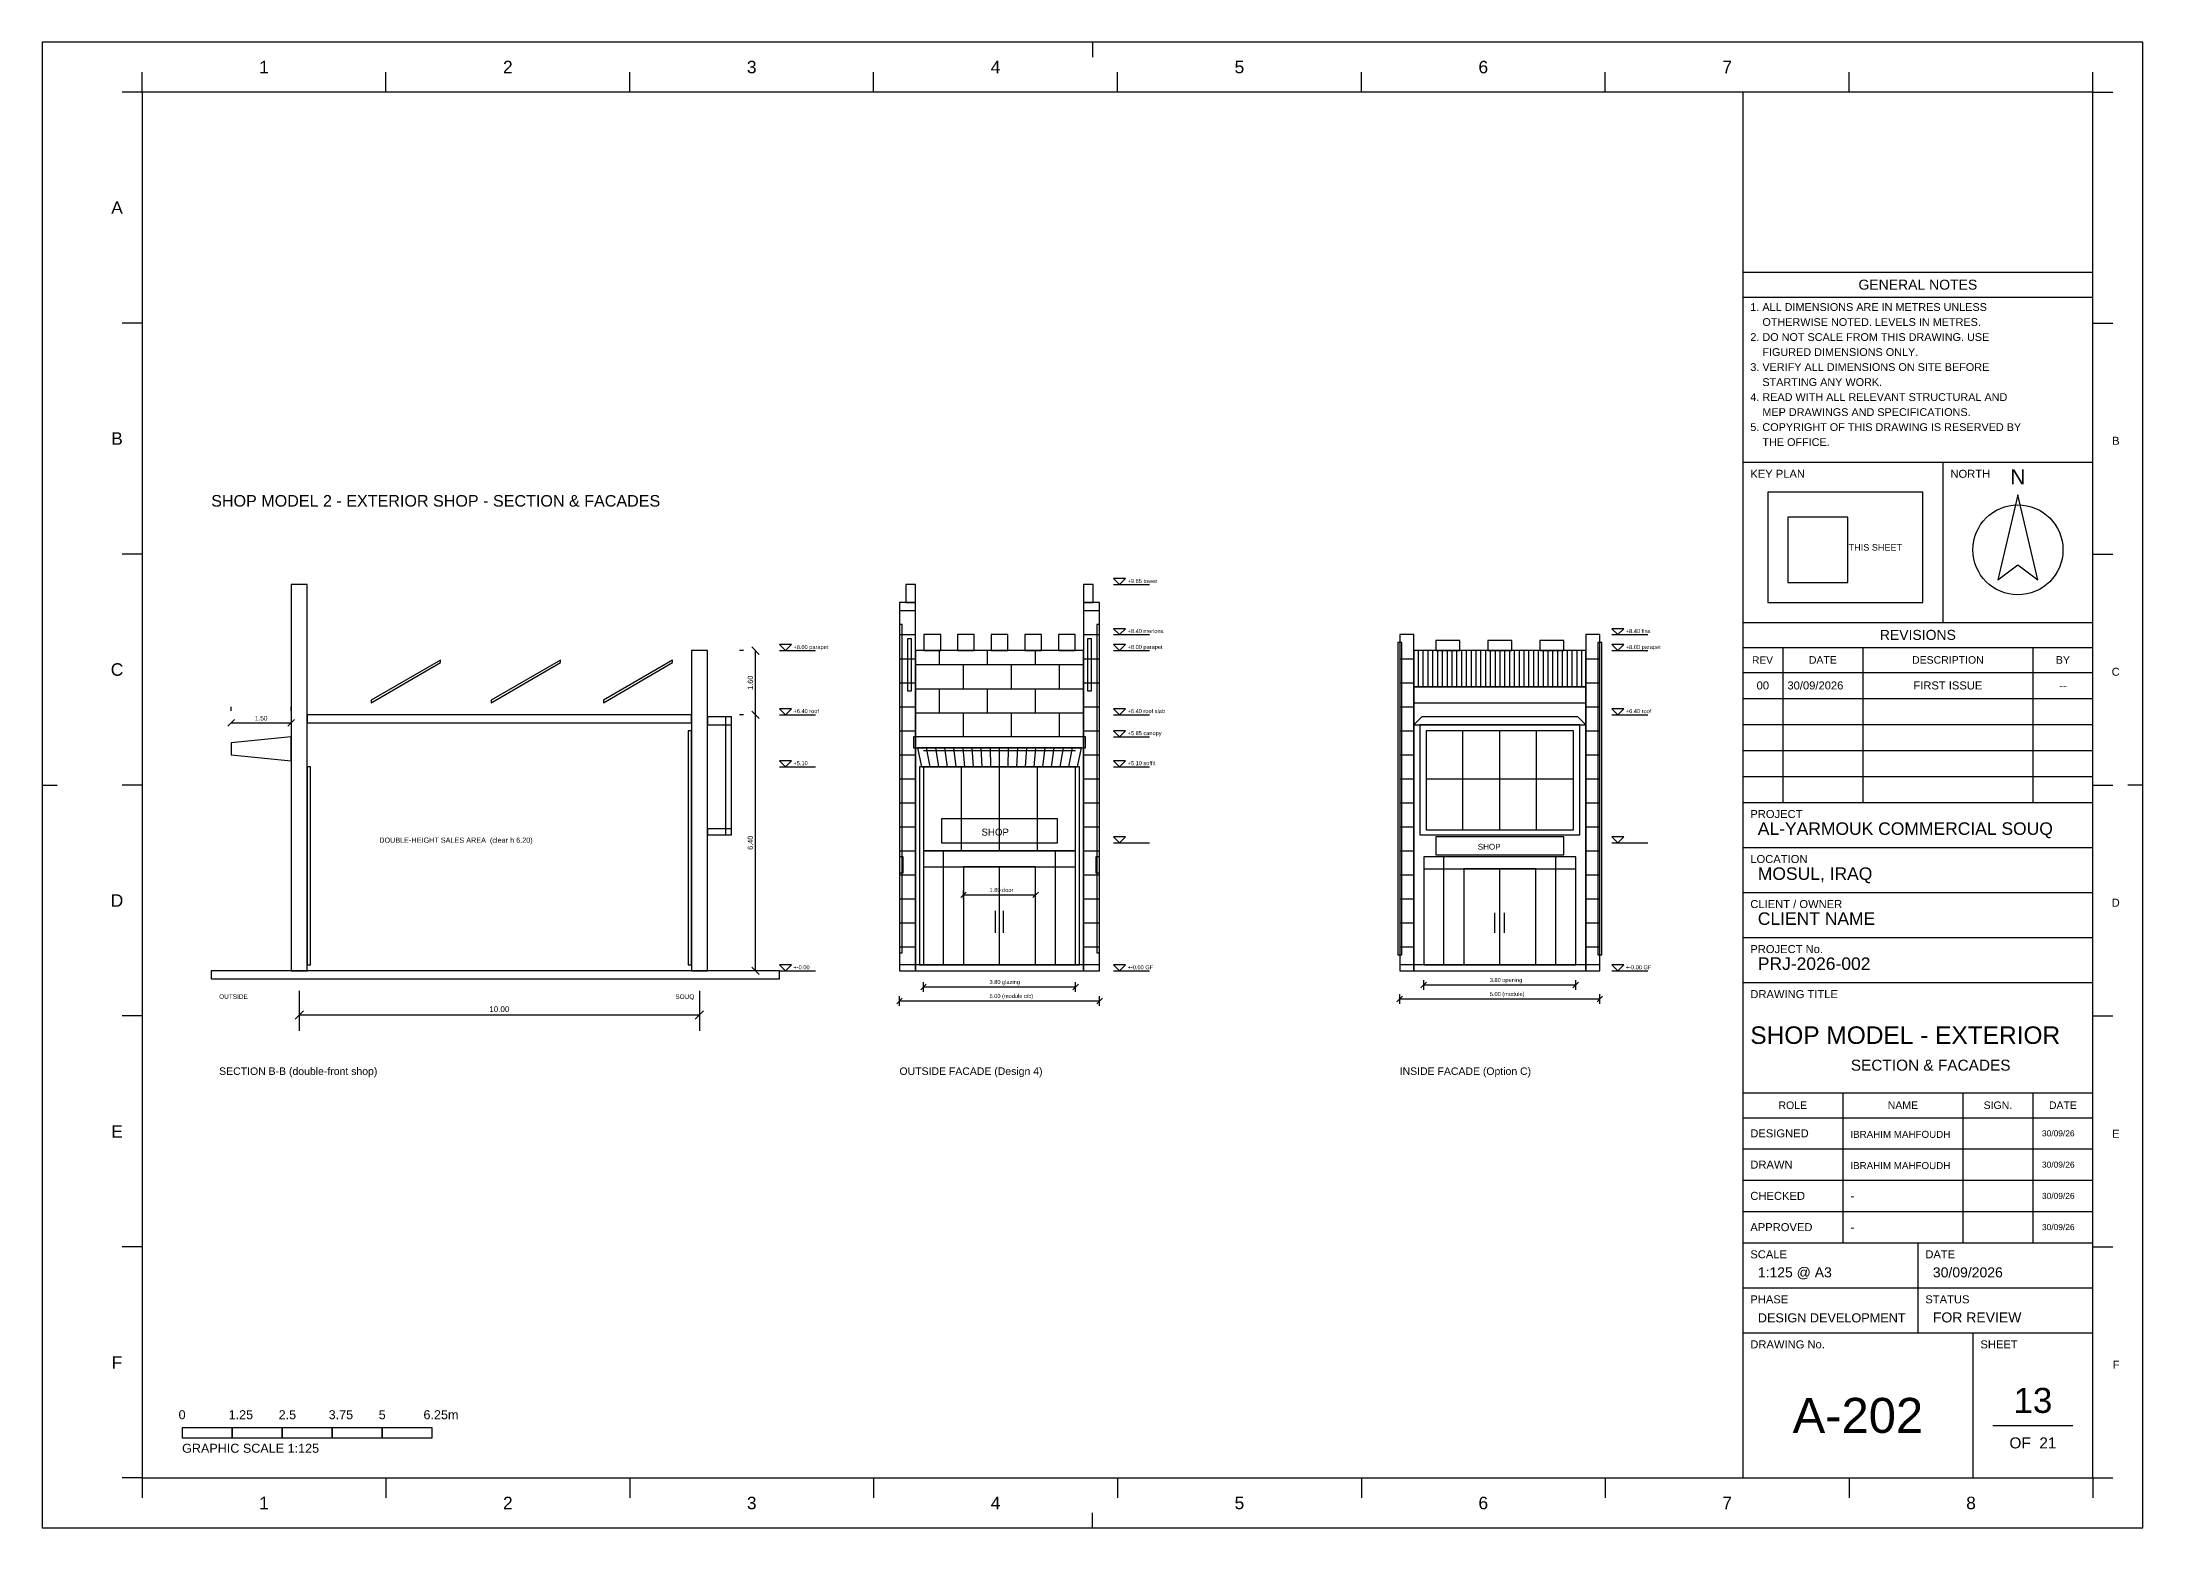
# Model space of a CAD drawing. Header units: metres. Extents: x 0 to 3661, y -5 to 371.
# Drawn here: x 2981 to 3033.5, y 0 to 37.1 of the extents above; entities that cross this region are included whole.
import ezdxf
from ezdxf.enums import TextEntityAlignment as Align

# ---------------------------------------------------------------- set-up
doc = ezdxf.new("R2010")
doc.units = ezdxf.units.M
doc.header["$MEASUREMENT"] = 0
for name, color, linetype in [('A3_FRAME', 7, 'Continuous'), ('A3_SHEET', 7, 'Continuous'), ('DIM', 1, 'Continuous'), ('F-CANOPY', 250, 'Continuous'), ('F-DIM', 8, 'Continuous'), ('F-FRAME', 250, 'Continuous'), ('F-GLASS', 4, 'Continuous'), ('F-JOINT', 252, 'Continuous'), ('F-LED', 2, 'Continuous'), ('F-LIGHT', 2, 'Continuous'), ('F-PV', 5, 'Continuous'), ('F-SCONCE', 250, 'Continuous'), ('F-SIGN', 250, 'Continuous'), ('F-SIGNTXT', 7, 'Continuous'), ('F-SLAB', 9, 'Continuous'), ('F-SLOT', 250, 'Continuous'), ('F-STONE', 41, 'Continuous'), ('F-WOOD', 32, 'Continuous'), ('F-WOODLN', 34, 'Continuous'), ('SUB', 5, 'Continuous'), ('TB_FIELDS', 7, 'Continuous'), ('TB_HEADINGS', 7, 'Continuous'), ('TB_LABELS', 7, 'Continuous'), ('TB_LINES_THICK', 7, 'Continuous'), ('TB_LINES_THIN', 7, 'Continuous'), ('TB_SYMBOLS', 7, 'Continuous'), ('TITLE', 1, 'Continuous')]:
    doc.layers.add(name, color=color, linetype=linetype)
doc.styles.get("Standard").update_dxf_attribs({"font": 'arial.ttf'})

msp = doc.modelspace()

# ---------------------------------------------------------------- linework, layer by layer
at = {"layer": 'A3_FRAME'}
for p, q in [((3007.25, 37.125), (3007.25, 36.75)), ((2981, 18.562), (2981.375, 18.562)), ((3033.5, 18.562), (3033.125, 18.562)), ((3007.25, 0), (3007.25, 0.375))]:
    msp.add_line(p, q, dxfattribs=at)
for points in [[(2983.5, 1.25), (3032.25, 1.25), (3032.25, 35.875), (2983.5, 35.875)], [(3023.5, 1.25), (3032.25, 1.25), (3032.25, 35.875), (3023.5, 35.875)]]:
    msp.add_lwpolyline(points, close=True, dxfattribs=at)
at = {"layer": 'A3_SHEET'}
msp.add_lwpolyline([(2981, 0), (3033.5, 0), (3033.5, 37.125), (2981, 37.125)], close=True, dxfattribs=at)
at = {"layer": 'DIM'}
for p, q in [((2998.527, 21.919), (2998.427, 21.919)), ((2998.92, 21.826), (2998.735, 22.011)), ((2998.827, 20.319), (2998.827, 21.919)), ((2985.727, 20.419), (2985.727, 20.518)), ((2987.227, 20.419), (2987.227, 20.518)), ((2985.645, 20.036), (2985.809, 20.201)), ((2985.727, 20.119), (2987.227, 20.119)), ((2987.145, 20.036), (2987.309, 20.201)), ((2998.527, 20.319), (2998.427, 20.319)), ((2998.527, 20.319), (2998.427, 20.319)), ((2998.92, 20.226), (2998.735, 20.411)), ((2998.92, 20.226), (2998.735, 20.411)), ((2998.827, 13.918), (2998.827, 20.319)), ((2998.527, 13.918), (2998.427, 13.918)), ((2998.92, 13.826), (2998.735, 14.011)), ((2987.427, 13.418), (2987.427, 12.418)), ((2997.427, 13.418), (2997.427, 12.418)), ((2987.324, 12.716), (2987.53, 12.921)), ((2987.427, 12.819), (2997.427, 12.819)), ((2997.324, 12.716), (2997.53, 12.921))]:
    msp.add_line(p, q, dxfattribs=at)
at = {"layer": 'F-CANOPY'}
for points in [[(2997.627, 20.069), (2998.227, 20.069), (2998.227, 20.268), (2997.627, 20.268)], [(2998.077, 17.319), (2998.227, 17.319), (2998.227, 20.268), (2998.077, 20.268)], [(3015.277, 20.069), (3019.577, 20.069), (3019.377, 20.268), (3015.477, 20.268)], [(3015.427, 17.319), (3019.427, 17.319), (3019.427, 20.069), (3015.427, 20.069)], [(2987.227, 19.768), (2985.727, 19.619), (2985.727, 19.319), (2987.227, 19.169)], [(3002.777, 19.488), (3007.077, 19.488), (3007.077, 19.768), (3002.777, 19.768)], [(2997.627, 17.319), (2998.227, 17.319), (2998.227, 17.468), (2997.627, 17.468)]]:
    msp.add_lwpolyline(points, close=True, dxfattribs=at)
at = {"layer": 'F-DIM'}
for p, q in [((3007.777, 23.569), (3008.677, 23.569)), ((3007.777, 22.319), (3008.677, 22.319)), ((3020.227, 22.319), (3021.127, 22.319)), ((2999.427, 21.919), (3000.327, 21.919)), ((3007.777, 21.919), (3008.677, 21.919)), ((3020.227, 21.919), (3021.127, 21.919)), ((2999.427, 20.319), (3000.327, 20.319)), ((3007.777, 20.319), (3008.677, 20.319)), ((3020.227, 20.319), (3021.127, 20.319)), ((3007.777, 19.768), (3008.677, 19.768)), ((2999.427, 19.018), (3000.327, 19.018)), ((3007.777, 19.018), (3008.677, 19.018)), ((3007.777, 17.119), (3008.677, 17.119)), ((3020.227, 17.119), (3021.127, 17.119)), ((3003.957, 15.748), (3004.097, 15.889)), ((3004.027, 15.698), (3004.027, 15.938)), ((3004.027, 15.819), (3005.827, 15.819)), ((3005.757, 15.748), (3005.897, 15.889)), ((3005.827, 15.698), (3005.827, 15.938)), ((2999.427, 13.918), (3000.327, 13.918)), ((3007.777, 13.918), (3008.677, 13.918)), ((3015.527, 13.448), (3015.527, 13.688)), ((3019.327, 13.448), (3019.327, 13.688)), ((3020.227, 13.918), (3021.127, 13.918)), ((3002.357, 13.098), (3002.497, 13.239)), ((3002.427, 13.049), (3002.427, 13.289)), ((3002.427, 13.168), (3007.427, 13.168)), ((3002.957, 13.448), (3003.097, 13.588)), ((3003.027, 13.399), (3003.027, 13.639)), ((3003.027, 13.518), (3006.827, 13.518)), ((3006.757, 13.448), (3006.897, 13.588)), ((3006.827, 13.399), (3006.827, 13.639)), ((3007.357, 13.098), (3007.497, 13.239)), ((3007.427, 13.049), (3007.427, 13.289)), ((3014.857, 13.149), (3014.997, 13.289)), ((3014.927, 13.098), (3014.927, 13.338)), ((3014.927, 13.219), (3019.927, 13.219)), ((3015.457, 13.498), (3015.597, 13.639)), ((3015.527, 13.569), (3019.327, 13.569)), ((3019.257, 13.498), (3019.397, 13.639)), ((3019.857, 13.149), (3019.997, 13.289)), ((3019.927, 13.098), (3019.927, 13.338))]:
    msp.add_line(p, q, dxfattribs=at)
for points in [[(3007.927, 23.569), (3008.077, 23.718), (3007.777, 23.718)], [(2999.577, 21.919), (2999.727, 22.069), (2999.427, 22.069)], [(3007.927, 22.319), (3008.077, 22.468), (3007.777, 22.468)], [(3007.927, 21.919), (3008.077, 22.069), (3007.777, 22.069)], [(3020.377, 22.319), (3020.527, 22.468), (3020.227, 22.468)], [(3020.377, 21.919), (3020.527, 22.069), (3020.227, 22.069)], [(2999.577, 20.319), (2999.727, 20.468), (2999.427, 20.468)], [(3007.927, 20.319), (3008.077, 20.468), (3007.777, 20.468)], [(3020.377, 20.319), (3020.527, 20.468), (3020.227, 20.468)], [(3007.927, 19.768), (3008.077, 19.919), (3007.777, 19.919)], [(2999.577, 19.018), (2999.727, 19.169), (2999.427, 19.169)], [(3007.927, 19.018), (3008.077, 19.169), (3007.777, 19.169)], [(3007.927, 17.119), (3008.077, 17.268), (3007.777, 17.268)], [(3020.377, 17.119), (3020.527, 17.268), (3020.227, 17.268)], [(2999.577, 13.918), (2999.727, 14.069), (2999.427, 14.069)], [(3007.927, 13.918), (3008.077, 14.069), (3007.777, 14.069)], [(3020.377, 13.918), (3020.527, 14.069), (3020.227, 14.069)]]:
    msp.add_lwpolyline(points, close=True, dxfattribs=at)
at = {"layer": 'F-FRAME'}
for p, q in [((3016.507, 17.439), (3016.507, 19.919)), ((3017.427, 17.439), (3017.427, 19.919)), ((3018.347, 17.439), (3018.347, 19.919)), ((3003.977, 16.919), (3003.977, 19.018)), ((3004.927, 16.919), (3004.927, 19.018)), ((3005.877, 16.919), (3005.877, 19.018)), ((3015.587, 18.718), (3019.267, 18.718)), ((3003.027, 16.919), (3006.827, 16.919)), ((3003.527, 14.069), (3003.527, 16.919)), ((3006.327, 14.069), (3006.327, 16.919)), ((3003.027, 16.518), (3006.827, 16.518)), ((3004.927, 14.069), (3004.927, 16.518)), ((3015.527, 16.468), (3019.327, 16.468)), ((3016.027, 14.069), (3016.027, 16.768)), ((3017.427, 14.069), (3017.427, 16.468)), ((3018.827, 14.069), (3018.827, 16.768)), ((3004.827, 14.868), (3004.827, 15.418)), ((3005.027, 14.868), (3005.027, 15.418)), ((3017.307, 14.868), (3017.307, 15.368)), ((3017.547, 14.868), (3017.547, 15.368))]:
    msp.add_line(p, q, dxfattribs=at)
for points in [[(3002.927, 14.069), (3006.927, 14.069), (3006.927, 19.018), (3002.927, 19.018)], [(3004.027, 14.069), (3005.827, 14.069), (3005.827, 16.518), (3004.027, 16.518)], [(3016.527, 14.069), (3018.327, 14.069), (3018.327, 16.468), (3016.527, 16.468)]]:
    msp.add_lwpolyline(points, close=True, dxfattribs=at)
at = {"layer": 'F-GLASS'}
for points in [[(2997.147, 14.069), (2997.227, 14.069), (2997.227, 19.919), (2997.147, 19.919)], [(3015.587, 17.439), (3019.267, 17.439), (3019.267, 19.919), (3015.587, 19.919)], [(2987.627, 14.069), (2987.707, 14.069), (2987.707, 19.018), (2987.627, 19.018)], [(3003.027, 16.919), (3006.827, 16.919), (3006.827, 19.018), (3003.027, 19.018)], [(3003.027, 14.069), (3006.827, 14.069), (3006.827, 16.919), (3003.027, 16.919)], [(3015.527, 14.069), (3019.327, 14.069), (3019.327, 16.768), (3015.527, 16.768)]]:
    msp.add_lwpolyline(points, close=True, dxfattribs=at)
at = {"layer": 'F-JOINT'}
for p, q in [((3002.427, 22.919), (3002.827, 22.919)), ((3007.027, 22.919), (3007.427, 22.919)), ((3002.427, 22.319), (3002.827, 22.319)), ((3007.027, 22.319), (3007.427, 22.319)), ((3002.427, 21.718), (3002.827, 21.718)), ((3002.827, 21.569), (3007.027, 21.569)), ((3003.427, 21.569), (3003.427, 21.919)), ((3004.027, 20.968), (3004.027, 21.569)), ((3004.627, 21.569), (3004.627, 21.919)), ((3005.227, 20.968), (3005.227, 21.569)), ((3005.827, 21.569), (3005.827, 21.919)), ((3006.427, 20.968), (3006.427, 21.569)), ((3007.027, 21.718), (3007.427, 21.718)), ((3014.927, 21.718), (3015.277, 21.718)), ((3019.577, 21.718), (3019.927, 21.718)), ((3002.427, 21.119), (3002.827, 21.119)), ((3007.027, 21.119), (3007.427, 21.119)), ((3014.927, 21.119), (3015.277, 21.119)), ((3019.577, 21.119), (3019.927, 21.119)), ((3002.427, 20.518), (3002.827, 20.518)), ((3002.827, 20.968), (3007.027, 20.968)), ((3003.427, 20.369), (3003.427, 20.968)), ((3004.627, 20.369), (3004.627, 20.968)), ((3005.827, 20.369), (3005.827, 20.968)), ((3007.027, 20.518), (3007.427, 20.518)), ((3014.927, 20.518), (3015.277, 20.518)), ((3015.277, 20.619), (3019.577, 20.619)), ((3019.577, 20.518), (3019.927, 20.518)), ((3002.827, 20.369), (3007.027, 20.369)), ((3004.027, 19.768), (3004.027, 20.369)), ((3005.227, 19.768), (3005.227, 20.369)), ((3006.427, 19.768), (3006.427, 20.369)), ((3002.427, 19.919), (3002.827, 19.919)), ((3007.027, 19.919), (3007.427, 19.919)), ((3014.927, 19.919), (3015.277, 19.919)), ((3019.577, 19.919), (3019.927, 19.919)), ((3002.427, 19.319), (3002.827, 19.319)), ((3007.027, 19.319), (3007.427, 19.319)), ((3014.927, 19.319), (3015.277, 19.319)), ((3019.577, 19.319), (3019.927, 19.319)), ((3002.427, 18.718), (3002.827, 18.718)), ((3007.027, 18.718), (3007.427, 18.718)), ((3014.927, 18.718), (3015.277, 18.718)), ((3019.577, 18.718), (3019.927, 18.718)), ((3002.427, 18.119), (3002.827, 18.119)), ((3007.027, 18.119), (3007.427, 18.119)), ((3014.927, 18.119), (3015.277, 18.119)), ((3019.577, 18.119), (3019.927, 18.119)), ((3002.427, 17.518), (3002.827, 17.518)), ((3007.027, 17.518), (3007.427, 17.518)), ((3014.927, 17.518), (3015.277, 17.518)), ((3019.577, 17.518), (3019.927, 17.518)), ((3002.427, 16.919), (3002.827, 16.919)), ((3007.027, 16.919), (3007.427, 16.919)), ((3014.927, 16.919), (3015.277, 16.919)), ((3019.577, 16.919), (3019.927, 16.919)), ((3002.427, 16.319), (3002.827, 16.319)), ((3007.027, 16.319), (3007.427, 16.319)), ((3014.927, 16.319), (3015.277, 16.319)), ((3019.577, 16.319), (3019.927, 16.319)), ((3002.427, 15.719), (3002.827, 15.719)), ((3007.027, 15.719), (3007.427, 15.719)), ((3014.927, 15.719), (3015.277, 15.719)), ((3019.577, 15.719), (3019.927, 15.719)), ((3002.427, 15.118), (3002.827, 15.118)), ((3007.027, 15.118), (3007.427, 15.118)), ((3014.927, 15.118), (3015.277, 15.118)), ((3019.577, 15.118), (3019.927, 15.118)), ((3002.427, 14.518), (3002.827, 14.518)), ((3007.027, 14.518), (3007.427, 14.518)), ((3014.927, 14.518), (3015.277, 14.518)), ((3019.577, 14.518), (3019.927, 14.518))]:
    msp.add_line(p, q, dxfattribs=at)
at = {"layer": 'F-LED'}
msp.add_line((3003.027, 19.428), (3006.827, 19.428), dxfattribs=at)
for points in [[(3002.427, 14.368), (3002.497, 14.368), (3002.497, 22.569), (3002.427, 22.569)], [(3007.357, 14.368), (3007.427, 14.368), (3007.427, 22.569), (3007.357, 22.569)]]:
    msp.add_lwpolyline(points, close=True, dxfattribs=at)
at = {"layer": 'F-LIGHT'}
for points in [[(3014.877, 14.319), (3014.977, 14.319), (3014.977, 22.119), (3014.877, 22.119)], [(3019.877, 14.319), (3019.977, 14.319), (3019.977, 22.119), (3019.877, 22.119)]]:
    msp.add_lwpolyline(points, close=True, dxfattribs=at)
at = {"layer": 'F-PV'}
for points in [[(2989.227, 20.619), (2990.957, 21.619), (2990.957, 21.678), (2989.227, 20.678)], [(2992.227, 20.619), (2993.957, 21.619), (2993.957, 21.678), (2992.227, 20.678)], [(2995.027, 20.619), (2996.757, 21.619), (2996.757, 21.678), (2995.027, 20.678)]]:
    msp.add_lwpolyline(points, close=True, dxfattribs=at)
at = {"layer": 'F-SCONCE'}
for points in [[(3002.427, 16.369), (3002.517, 16.369), (3002.517, 16.768), (3002.427, 16.768)], [(3007.337, 16.369), (3007.427, 16.369), (3007.427, 16.768), (3007.337, 16.768)]]:
    msp.add_lwpolyline(points, close=True, dxfattribs=at)
at = {"layer": 'F-SIGN'}
for points in [[(3003.477, 17.119), (3006.377, 17.119), (3006.377, 17.718), (3003.477, 17.718)], [(3015.827, 16.819), (3019.027, 16.819), (3019.027, 17.268), (3015.827, 17.268)]]:
    msp.add_lwpolyline(points, close=True, dxfattribs=at)
at = {"layer": 'F-SLAB'}
for points in [[(2987.627, 20.119), (2997.227, 20.119), (2997.227, 20.319), (2987.627, 20.319)], [(2985.227, 13.719), (2999.427, 13.719), (2999.427, 13.918), (2985.227, 13.918)]]:
    msp.add_lwpolyline(points, close=True, dxfattribs=at)
at = {"layer": 'F-SLOT'}
for points in [[(3002.627, 20.919), (3002.727, 20.919), (3002.727, 22.218), (3002.627, 22.218)], [(3007.127, 20.919), (3007.227, 20.919), (3007.227, 22.218), (3007.127, 22.218)]]:
    msp.add_lwpolyline(points, close=True, dxfattribs=at)
at = {"layer": 'F-STONE'}
for points in [[(2987.227, 13.918), (2987.627, 13.918), (2987.627, 23.569), (2987.227, 23.569)], [(3002.427, 13.918), (3002.827, 13.918), (3002.827, 23.119), (3002.427, 23.119)], [(3002.587, 23.119), (3002.827, 23.119), (3002.827, 23.569), (3002.587, 23.569)], [(3007.027, 23.119), (3007.267, 23.119), (3007.267, 23.569), (3007.027, 23.569)], [(3007.027, 13.918), (3007.427, 13.918), (3007.427, 23.119), (3007.027, 23.119)], [(3003.037, 21.919), (3003.457, 21.919), (3003.457, 22.319), (3003.037, 22.319)], [(3003.877, 21.919), (3004.297, 21.919), (3004.297, 22.319), (3003.877, 22.319)], [(3004.717, 21.919), (3005.137, 21.919), (3005.137, 22.319), (3004.717, 22.319)], [(3005.557, 21.919), (3005.977, 21.919), (3005.977, 22.319), (3005.557, 22.319)], [(3006.397, 21.919), (3006.817, 21.919), (3006.817, 22.319), (3006.397, 22.319)], [(3014.927, 13.918), (3015.277, 13.918), (3015.277, 22.319), (3014.927, 22.319)], [(3019.577, 13.918), (3019.927, 13.918), (3019.927, 22.319), (3019.577, 22.319)], [(2997.227, 13.918), (2997.627, 13.918), (2997.627, 21.919), (2997.227, 21.919)], [(3002.827, 13.918), (3007.027, 13.918), (3007.027, 21.919), (3002.827, 21.919)], [(3015.277, 13.918), (3019.577, 13.918), (3019.577, 21.018), (3015.277, 21.018)], [(3002.427, 13.918), (3007.427, 13.918), (3007.427, 14.069), (3002.427, 14.069)], [(3014.927, 13.918), (3019.927, 13.918), (3019.927, 14.069), (3014.927, 14.069)]]:
    msp.add_lwpolyline(points, close=True, dxfattribs=at)
at = {"layer": 'F-WOOD'}
for p, q in [((3015.397, 21.018), (3015.397, 21.919)), ((3015.517, 21.018), (3015.517, 21.919)), ((3015.637, 21.018), (3015.637, 21.919)), ((3015.757, 21.018), (3015.757, 21.919)), ((3015.877, 21.018), (3015.877, 21.919)), ((3015.997, 21.018), (3015.997, 21.919)), ((3016.117, 21.018), (3016.117, 21.919)), ((3016.237, 21.018), (3016.237, 21.919)), ((3016.357, 21.018), (3016.357, 21.919)), ((3016.477, 21.018), (3016.477, 21.919)), ((3016.597, 21.018), (3016.597, 21.919)), ((3016.717, 21.018), (3016.717, 21.919)), ((3016.837, 21.018), (3016.837, 21.919)), ((3016.957, 21.018), (3016.957, 21.919)), ((3017.077, 21.018), (3017.077, 21.919)), ((3017.197, 21.018), (3017.197, 21.919)), ((3017.317, 21.018), (3017.317, 21.919)), ((3017.437, 21.018), (3017.437, 21.919)), ((3017.557, 21.018), (3017.557, 21.919)), ((3017.677, 21.018), (3017.677, 21.919)), ((3017.797, 21.018), (3017.797, 21.919)), ((3017.917, 21.018), (3017.917, 21.919)), ((3018.037, 21.018), (3018.037, 21.919)), ((3018.157, 21.018), (3018.157, 21.919)), ((3018.277, 21.018), (3018.277, 21.919)), ((3018.397, 21.018), (3018.397, 21.919)), ((3018.517, 21.018), (3018.517, 21.919)), ((3018.637, 21.018), (3018.637, 21.919)), ((3018.757, 21.018), (3018.757, 21.919)), ((3018.877, 21.018), (3018.877, 21.919)), ((3018.997, 21.018), (3018.997, 21.919)), ((3019.117, 21.018), (3019.117, 21.919)), ((3019.237, 21.018), (3019.237, 21.919)), ((3019.357, 21.018), (3019.357, 21.919)), ((3019.477, 21.018), (3019.477, 21.919))]:
    msp.add_line(p, q, dxfattribs=at)
for points in [[(3015.827, 21.919), (3016.427, 21.919), (3016.427, 22.169), (3015.827, 22.169)], [(3017.127, 21.919), (3017.727, 21.919), (3017.727, 22.169), (3017.127, 22.169)], [(3018.427, 21.919), (3019.027, 21.919), (3019.027, 22.169), (3018.427, 22.169)], [(3015.277, 21.018), (3019.577, 21.018), (3019.577, 21.919), (3015.277, 21.919)], [(3002.977, 19.018), (3006.877, 19.018), (3006.977, 19.488), (3002.877, 19.488)]]:
    msp.add_lwpolyline(points, close=True, dxfattribs=at)
at = {"layer": 'F-WOODLN'}
for p, q in [((3003.194, 19.018), (3003.105, 19.488)), ((3003.41, 19.018), (3003.333, 19.488)), ((3003.627, 19.018), (3003.561, 19.488)), ((3003.844, 19.018), (3003.788, 19.488)), ((3004.061, 19.018), (3004.016, 19.488)), ((3004.277, 19.018), (3004.244, 19.488)), ((3004.494, 19.018), (3004.472, 19.488)), ((3004.711, 19.018), (3004.699, 19.488)), ((3004.927, 19.018), (3004.927, 19.488)), ((3005.144, 19.018), (3005.155, 19.488)), ((3005.36, 19.018), (3005.383, 19.488)), ((3005.577, 19.018), (3005.61, 19.488)), ((3005.794, 19.018), (3005.838, 19.488)), ((3006.01, 19.018), (3006.066, 19.488)), ((3006.227, 19.018), (3006.294, 19.488)), ((3006.444, 19.018), (3006.522, 19.488)), ((3006.66, 19.018), (3006.749, 19.488))]:
    msp.add_line(p, q, dxfattribs=at)
at = {"layer": 'TB_LINES_THICK'}
for p, q in [((3023.5, 31.375), (3032.25, 31.375)), ((3023.5, 26.625), (3032.25, 26.625)), ((3023.5, 22.625), (3032.25, 22.625)), ((3023.5, 18.125), (3032.25, 18.125)), ((3023.5, 13.625), (3032.25, 13.625)), ((3023.5, 10.875), (3032.25, 10.875)), ((3023.5, 7.125), (3032.25, 7.125)), ((3023.5, 4.875), (3032.25, 4.875))]:
    msp.add_line(p, q, dxfattribs=at)
at = {"layer": 'TB_LINES_THIN'}
for p, q in [((2983.5, 35.875), (2983.5, 36.375)), ((2989.594, 35.875), (2989.594, 36.375)), ((2995.688, 35.875), (2995.688, 36.375)), ((3001.781, 35.875), (3001.781, 36.375)), ((3007.875, 35.875), (3007.875, 36.375)), ((3013.969, 35.875), (3013.969, 36.375)), ((3020.062, 35.875), (3020.062, 36.375)), ((3026.156, 35.875), (3026.156, 36.375)), ((3032.25, 35.875), (3032.25, 36.375)), ((2983.5, 35.875), (2983, 35.875)), ((3032.25, 35.875), (3032.75, 35.875)), ((3023.5, 30.75), (3032.25, 30.75)), ((2983.5, 30.104), (2983, 30.104)), ((3032.25, 30.104), (3032.75, 30.104)), ((3028.5, 26.625), (3028.5, 22.625)), ((2983.5, 24.333), (2983, 24.333)), ((3032.25, 24.333), (3032.75, 24.333)), ((3023.5, 22), (3032.25, 22)), ((3024.5, 22), (3024.5, 18.125)), ((3026.5, 22), (3026.5, 18.125)), ((3030.75, 22), (3030.75, 18.125)), ((3023.5, 21.375), (3032.25, 21.375)), ((3023.5, 20.725), (3032.25, 20.725)), ((3023.5, 20.075), (3032.25, 20.075)), ((3023.5, 19.425), (3032.25, 19.425)), ((2983.5, 18.562), (2983, 18.562)), ((3023.5, 18.775), (3032.25, 18.775)), ((3032.25, 18.562), (3032.75, 18.562)), ((3023.5, 17), (3032.25, 17)), ((3023.5, 15.875), (3032.25, 15.875)), ((3023.5, 14.75), (3032.25, 14.75)), ((2983.5, 12.792), (2983, 12.792)), ((3032.25, 12.792), (3032.75, 12.792)), ((3026, 10.875), (3026, 7.125)), ((3029, 10.875), (3029, 7.125)), ((3030.75, 10.875), (3030.75, 7.125)), ((3023.5, 10.25), (3032.25, 10.25)), ((3023.5, 9.469), (3032.25, 9.469)), ((3023.5, 8.688), (3032.25, 8.688)), ((3023.5, 7.906), (3032.25, 7.906)), ((2983.5, 7.021), (2983, 7.021)), ((3027.875, 7.125), (3027.875, 4.875)), ((3032.25, 7.021), (3032.75, 7.021)), ((3023.5, 6), (3032.25, 6)), ((3029.25, 4.875), (3029.25, 1.25)), ((3029.75, 2.562), (3031.75, 2.562)), ((2983.5, 1.25), (2983, 1.25)), ((2983.5, 1.25), (2983.5, 0.75)), ((2989.594, 1.25), (2989.594, 0.75)), ((2995.688, 1.25), (2995.688, 0.75)), ((3001.781, 1.25), (3001.781, 0.75)), ((3007.875, 1.25), (3007.875, 0.75)), ((3013.969, 1.25), (3013.969, 0.75)), ((3020.062, 1.25), (3020.062, 0.75)), ((3026.156, 1.25), (3026.156, 0.75)), ((3032.25, 1.25), (3032.25, 0.75)), ((3032.25, 1.25), (3032.75, 1.25))]:
    msp.add_line(p, q, dxfattribs=at)
for points in [[(3024.125, 23.125), (3028, 23.125), (3028, 25.875), (3024.125, 25.875)], [(3024.625, 23.625), (3026.125, 23.625), (3026.125, 25.25), (3024.625, 25.25)]]:
    msp.add_lwpolyline(points, close=True, dxfattribs=at)
at = {"layer": 'TB_SYMBOLS'}
for points in [[(3030.375, 25.812), (3029.875, 23.688), (3030.375, 24.062), (3030.875, 23.688)], [(2984.5, 2.25), (2985.75, 2.25), (2985.75, 2.5), (2984.5, 2.5)], [(2985.75, 2.25), (2987, 2.25), (2987, 2.5), (2985.75, 2.5)], [(2987, 2.25), (2988.25, 2.25), (2988.25, 2.5), (2987, 2.5)], [(2988.25, 2.25), (2989.5, 2.25), (2989.5, 2.5), (2988.25, 2.5)], [(2989.5, 2.25), (2990.75, 2.25), (2990.75, 2.5), (2989.5, 2.5)]]:
    msp.add_lwpolyline(points, close=True, dxfattribs=at)
msp.add_circle((3030.375, 24.438), 1.125, dxfattribs=at)

# ---------------------------------------------------------------- texts
at = {"layer": 'DIM'}
for s, p in [('1.60', (2998.764, 21.119)), ('6.40', (2998.764, 17.119))]:
    msp.add_text(s, height=0.1296, rotation=90, dxfattribs=at).set_placement(p, align=Align.CENTER)
for s, height, p in [('1.50', 0.1152, (2986.477, 20.174)), ('10.00', 0.144, (2992.427, 12.889))]:
    msp.add_text(s, height=height, dxfattribs=at).set_placement(p, align=Align.CENTER)
at = {"layer": 'F-DIM'}
for s, p in [('+9.65 tower', (3008.127, 23.608)), ('+8.00 parapet', (2999.777, 21.959)), ('+8.40 merlons', (3008.127, 22.358)), ('+8.00 parapet', (3008.127, 21.959)), ('+8.40 fins', (3020.577, 22.358)), ('+8.00 parapet', (3020.577, 21.959)), ('+6.40 roof', (2999.777, 20.358)), ('+6.40 roof slab', (3008.127, 20.358)), ('+6.40 roof', (3020.577, 20.358)), ('+5.85 canopy', (3008.127, 19.808)), ('+5.10', (2999.777, 19.058)), ('+5.10 soffit', (3008.127, 19.058)), ('1.80 door', (3004.677, 15.889)), ('+-0.00', (2999.777, 13.959)), ('3.80 glazing', (3004.677, 13.588)), ('+-0.00 GF', (3008.127, 13.959)), ('3.80 opening', (3017.177, 13.639)), ('+-0.00 GF', (3020.577, 13.959)), ('5.00 (module c/c)', (3004.677, 13.239)), ('5.00 (module)', (3017.177, 13.289))]:
    msp.add_text(s, height=0.1008, dxfattribs=at).set_placement(p)
at = {"layer": 'F-SIGNTXT'}
for height, p in [(0.1728, (3004.477, 17.299)), (0.144, (3016.877, 16.948))]:
    msp.add_text('SHOP', height=height, dxfattribs=at).set_placement(p)
at = {"layer": 'SUB'}
for s, height, p in [('DOUBLE-HEIGHT SALES AREA  (clear h 6.20)', 0.1296, (2989.427, 17.119)), ('OUTSIDE', 0.1152, (2985.427, 13.219)), ('SOUQ', 0.1152, (2996.827, 13.219))]:
    msp.add_text(s, height=height, dxfattribs=at).set_placement(p)
at = {"layer": 'TB_FIELDS'}
for s, height, p in [('1. ALL DIMENSIONS ARE IN METRES UNLESS', 0.1938, (3023.688, 30.407)), ('    OTHERWISE NOTED. LEVELS IN METRES.', 0.1938, (3023.688, 30.032)), ('2. DO NOT SCALE FROM THIS DRAWING. USE', 0.1938, (3023.688, 29.657)), ('    FIGURED DIMENSIONS ONLY.', 0.1938, (3023.688, 29.282)), ('3. VERIFY ALL DIMENSIONS ON SITE BEFORE', 0.1938, (3023.688, 28.907)), ('4. READ WITH ALL RELEVANT STRUCTURAL AND', 0.1938, (3023.688, 28.157)), ('    STARTING ANY WORK.', 0.1938, (3023.688, 28.532)), ('    MEP DRAWINGS AND SPECIFICATIONS.', 0.1938, (3023.688, 27.782)), ('5. COPYRIGHT OF THIS DRAWING IS RESERVED BY', 0.1938, (3023.688, 27.407)), ('    THE OFFICE.', 0.1938, (3023.688, 27.032)), ('00', 0.2, (3023.845, 20.95)), ('30/09/2026', 0.2, (3024.615, 20.95)), ('FIRST ISSUE', 0.2, (3027.763, 20.95)), ('--', 0.2, (3031.407, 20.95)), ('AL-YARMOUK COMMERCIAL SOUQ', 0.3125, (3023.875, 17.317)), ('MOSUL, IRAQ', 0.3125, (3023.875, 16.192)), ('CLIENT NAME', 0.3125, (3023.875, 15.068)), ('PRJ-2026-002', 0.3125, (3023.875, 13.943)), ('SECTION & FACADES', 0.275, (3026.199, 11.425)), ('IBRAHIM MAHFOUDH', 0.1749, (3026.188, 9.747)), ('30/09/26', 0.15, (3030.976, 9.784)), ('IBRAHIM MAHFOUDH', 0.1749, (3026.188, 8.966)), ('30/09/26', 0.15, (3030.976, 9.003)), ('-', 0.225, (3026.188, 8.184)), ('30/09/26', 0.15, (3030.976, 8.222)), ('-', 0.225, (3026.188, 7.403)), ('30/09/26', 0.15, (3030.976, 7.441)), ('1:125 @ A3', 0.25, (3023.875, 6.261)), ('30/09/2026', 0.25, (3028.25, 6.261)), ('DESIGN DEVELOPMENT', 0.2266, (3023.875, 5.136)), ('FOR REVIEW', 0.25, (3028.25, 5.136)), ('OF  21', 0.275, (3030.163, 1.988))]:
    msp.add_text(s, height=height, dxfattribs=at).set_placement(p)
at = {"layer": 'TB_HEADINGS'}
for s, height, p in [('GENERAL NOTES', 0.25, (3026.39, 30.938)), ('REVISIONS', 0.25, (3026.924, 22.188)), ('SHOP MODEL - EXTERIOR', 0.4375, (3023.688, 12.094)), ('A-202', 0.875, (3024.745, 2.375)), ('13', 0.625, (3030.264, 2.875))]:
    msp.add_text(s, height=height, dxfattribs=at).set_placement(p)
at = {"layer": 'TB_LABELS'}
for s, height, p in [('1', 0.312, (2986.425, 36.344)), ('2', 0.312, (2992.519, 36.344)), ('3', 0.312, (2998.613, 36.344)), ('4', 0.312, (3004.707, 36.344)), ('5', 0.312, (3010.8, 36.344)), ('6', 0.312, (3016.894, 36.344)), ('7', 0.312, (3022.988, 36.344)), ('A', 0.312, (2982.729, 32.833)), ('B', 0.312, (2982.729, 27.062)), ('B', 0.2, (3032.729, 27.062)), ('KEY PLAN', 0.2, (3023.688, 26.238)), ('NORTH', 0.2, (3028.688, 26.238)), ('THIS SHEET', 0.1625, (3026.144, 24.419)), ('C', 0.312, (2982.717, 21.292)), ('REV', 0.1822, (3023.731, 21.594)), ('DATE', 0.1875, (3025.151, 21.594)), ('DESCRIPTION', 0.1875, (3027.73, 21.594)), ('BY', 0.1875, (3031.325, 21.594)), ('C', 0.2, (3032.717, 21.292)), ('PROJECT', 0.2, (3023.688, 17.738)), ('LOCATION', 0.2, (3023.688, 16.613)), ('D', 0.312, (2982.717, 15.521)), ('CLIENT / OWNER', 0.2, (3023.688, 15.488)), ('D', 0.2, (3032.717, 15.521)), ('PROJECT No.', 0.2, (3023.688, 14.363)), ('DRAWING TITLE', 0.2, (3023.688, 13.238)), ('ROLE', 0.1875, (3024.393, 10.469)), ('NAME', 0.1875, (3027.122, 10.469)), ('SIGN.', 0.1875, (3029.518, 10.469)), ('DATE', 0.1875, (3031.151, 10.469)), ('E', 0.312, (2982.729, 9.75)), ('DESIGNED', 0.2, (3023.688, 9.759)), ('E', 0.2, (3032.729, 9.75)), ('DRAWN', 0.2, (3023.688, 8.978)), ('CHECKED', 0.2, (3023.688, 8.197)), ('APPROVED', 0.2, (3023.688, 7.416)), ('SCALE', 0.2, (3023.688, 6.737)), ('DATE', 0.2, (3028.062, 6.737)), ('PHASE', 0.2, (3023.688, 5.612)), ('STATUS', 0.2, (3028.062, 5.612)), ('F', 0.312, (2982.742, 3.979)), ('DRAWING No.', 0.2, (3023.688, 4.487)), ('SHEET', 0.2, (3029.438, 4.487)), ('F', 0.2, (3032.742, 3.979)), ('0', 0.225, (2984.413, 2.717)), ('1.25', 0.225, (2985.663, 2.717)), ('2.5', 0.225, (2986.913, 2.717)), ('3.75', 0.225, (2988.163, 2.717)), ('5', 0.225, (2989.413, 2.717)), ('6.25m', 0.225, (2990.532, 2.717)), ('GRAPHIC SCALE 1:125', 0.225, (2984.5, 1.879)), ('1', 0.312, (2986.425, 0.469)), ('2', 0.312, (2992.519, 0.469)), ('3', 0.312, (2998.613, 0.469)), ('4', 0.312, (3004.707, 0.469)), ('5', 0.312, (3010.8, 0.469)), ('6', 0.312, (3016.894, 0.469)), ('7', 0.312, (3022.988, 0.469)), ('8', 0.312, (3029.082, 0.469))]:
    msp.add_text(s, height=height, dxfattribs=at).set_placement(p)
at = {"layer": 'TB_SYMBOLS'}
msp.add_text('N', height=0.375, dxfattribs=at).set_placement((3030.186, 26.073))
at = {"layer": 'TITLE'}
for s, height, p in [('SHOP MODEL 2 - EXTERIOR SHOP - SECTION & FACADES', 0.288, (2985.227, 25.518)), ('SECTION B-B (double-front shop)', 0.1872, (2985.427, 11.319)), ('OUTSIDE FACADE (Design 4)', 0.1872, (3002.427, 11.319)), ('INSIDE FACADE (Option C)', 0.1872, (3014.927, 11.319))]:
    msp.add_text(s, height=height, dxfattribs=at).set_placement(p)

doc.saveas('drawing.dxf')
